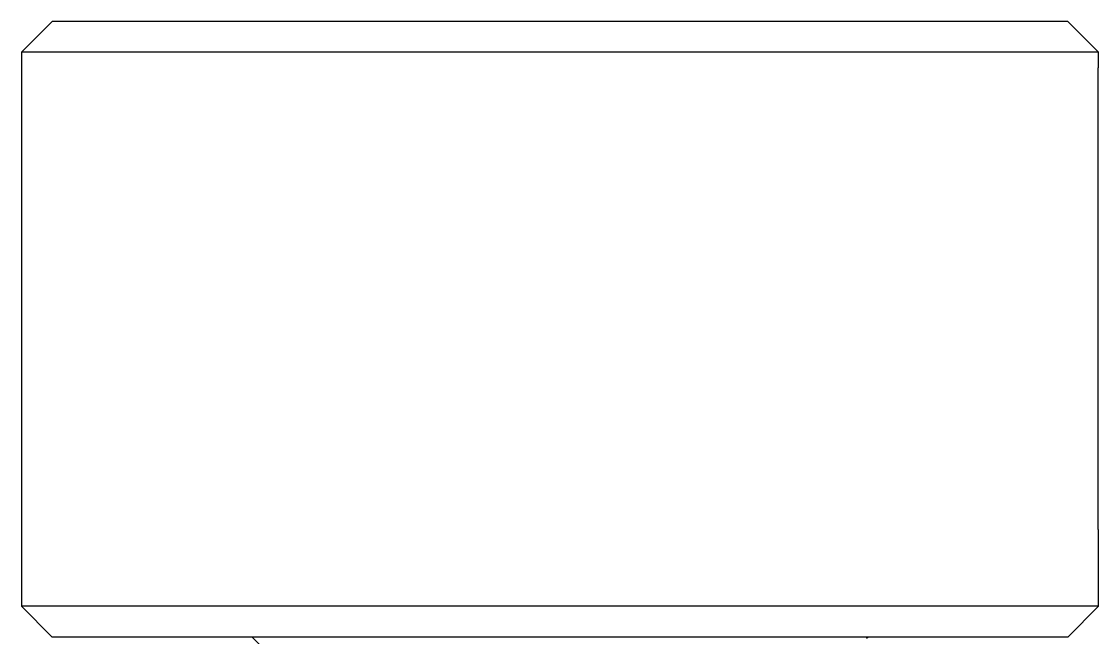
# Model space of a CAD drawing. Header units: inches. Extents: x -0.1 to 44.5, y -2.5 to 33.3.
# Drawn here: x 15.2703 to 15.5459, y 6.2074 to 6.365 of the extents above; entities that cross this region are included whole.
import ezdxf

# ---------------------------------------------------------------- set-up
doc = ezdxf.new("R2010")
doc.units = ezdxf.units.IN
doc.header["$MEASUREMENT"] = 0
doc.linetypes.add('SLD-Solid', pattern=[0])
doc.layers.add('Hardware', color=52, linetype='Continuous')

# ---------------------------------------------------------------- blocks, each defined once
blk = doc.blocks.new('Socket head screw M4')
at = {"color": 7, "linetype": 'SLD-Solid', "lineweight": 25}
for p, q in [((-0.12992, 0.15748), (-0.1378, 0.14961)), ((0.12992, 0.15748), (-0.12992, 0.15748)), ((0.1378, 0.14961), (0.12992, 0.15748)), ((-0.1378, 0.14961), (-0.1378, 0.14567)), ((0.1378, 0.14961), (-0.1378, 0.14961)), ((0.1378, 0.14567), (0.1378, 0.14961)), ((-0.1378, 0.14567), (-0.13775, 0.14567)), ((-0.13775, 0.02756), (-0.13775, 0.14567)), ((0.13775, 0.14567), (0.1378, 0.14567)), ((0.13775, 0.02756), (0.13775, 0.14567)), ((-0.1378, 0.02756), (-0.1378, 0.00787)), ((-0.1378, 0.02756), (-0.13775, 0.02756)), ((0.13775, 0.02756), (0.1378, 0.02756)), ((0.1378, 0.00787), (0.1378, 0.02756)), ((-0.1378, 0.00787), (-0.12992, 0)), ((0.1378, 0.00787), (-0.1378, 0.00787)), ((0.12992, 0), (0.1378, 0.00787)), ((0.12992, 0), (-0.12992, 0)), ((-0.07874, 0), (-0.06982, -0.00892)), ((0.07843, -0.00031), (0.07874, 0))]:
    blk.add_line(p, q, dxfattribs=at)

msp = doc.modelspace()

# ---------------------------------------------------------------- block references
at = {"layer": 'Hardware'}
msp.add_blockref('Socket head screw M4', (15.4080976, 6.207497), dxfattribs=at)

doc.saveas('drawing.dxf')
